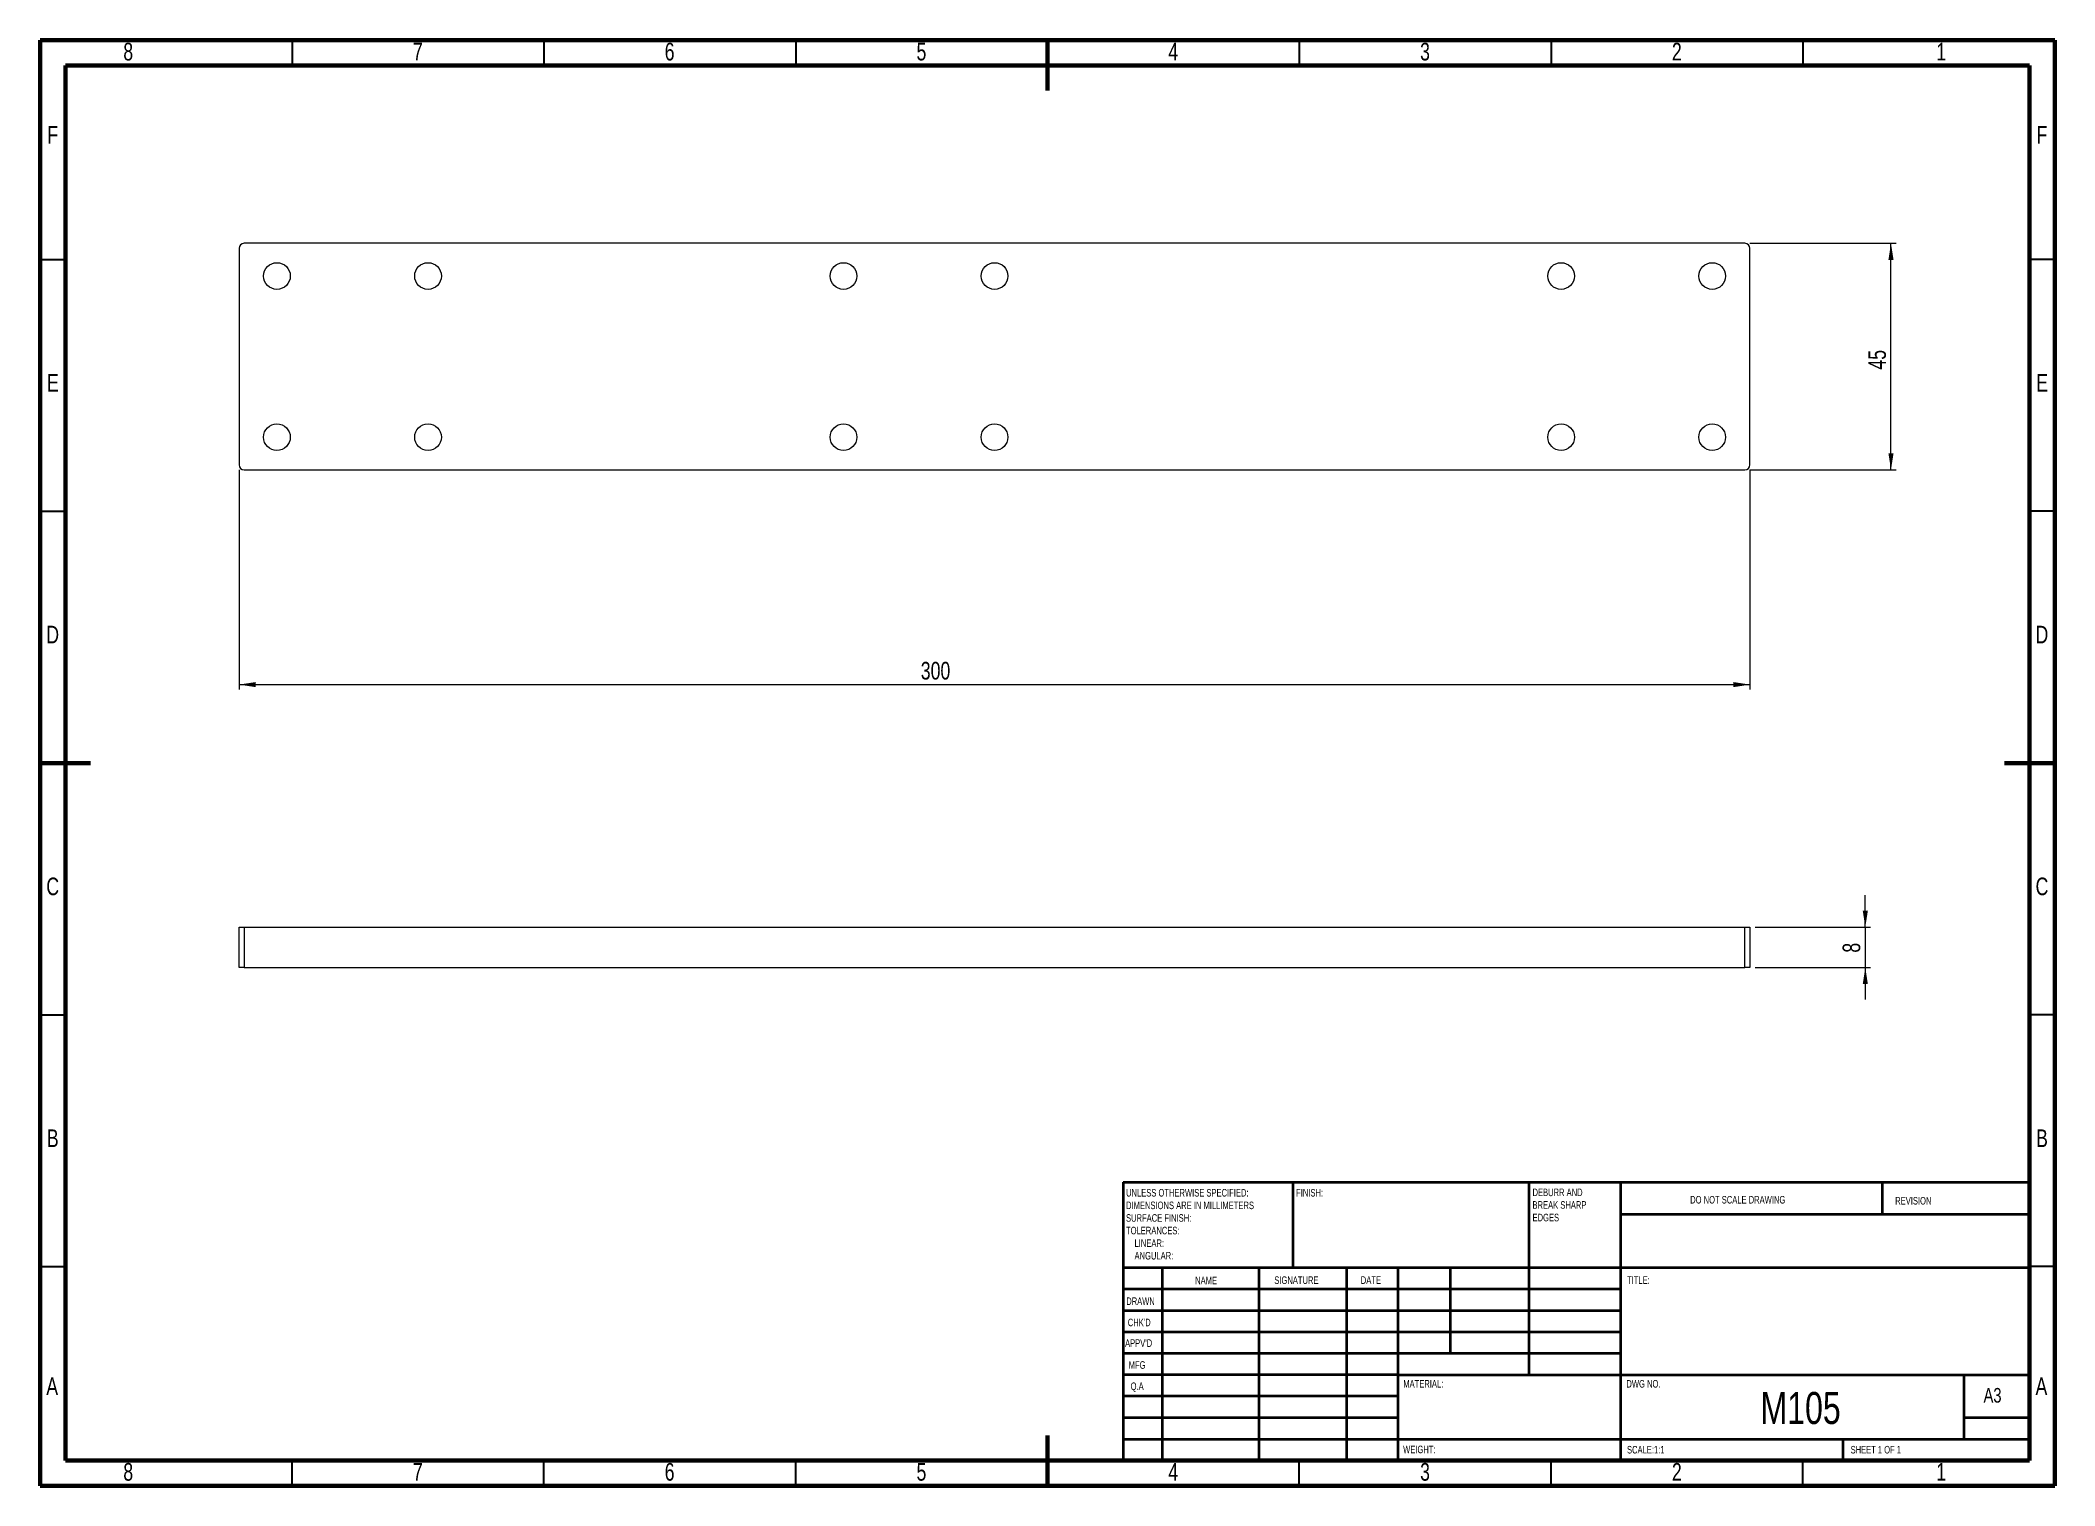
# Model space of a CAD drawing. Header units: millimetres. Extents: x 15 to 415, y 5 to 292.
import ezdxf

# ---------------------------------------------------------------- set-up
doc = ezdxf.new("R2010")
doc.units = ezdxf.units.MM
doc.styles.add('SLDTEXTSTYLE0', font='TXT', dxfattribs={"width": 0.75})
doc.styles.add('SLDTEXTSTYLE1', font='TXT', dxfattribs={"width": 0.686449})
doc.styles.add('SLDTEXTSTYLE2', font='TXT', dxfattribs={"width": 0.6875})
doc.dimstyles.new('SLDDIMSTYLE0', dxfattribs={"dimtxt": 3.5, "dimasz": 3.302, "dimexe": 0, "dimexo": 0.0625, "dimgap": 0.875, "dimtad": 1, "dimrnd": 1e-09, "dimzin": 12, "dimdsep": 46, "dimtxsty": 'SLDTEXTSTYLE0', "dimsah": 1, "dimcen": 0.09, "dimadec": 0, "dimazin": 3, "dimtfac": 1, "dimtofl": 0, "dimtmove": 0, "dimatfit": 3, "dimfxl": 0, "dimfrac": 2, "dimtolj": 1, "dimtzin": 12, "dimarcsym": 0})
doc.dimstyles.new('SLDDIMSTYLE1', dxfattribs={"dimtxt": 3.5, "dimasz": 3.302, "dimexe": 0, "dimexo": 0.0625, "dimgap": 0.875, "dimtad": 1, "dimrnd": 1e-09, "dimzin": 12, "dimdsep": 46, "dimtxsty": 'SLDTEXTSTYLE0', "dimsah": 1, "dimcen": 0.09, "dimadec": 0, "dimazin": 3, "dimtfac": 1, "dimtmove": 0, "dimatfit": 0, "dimfxl": 0, "dimfrac": 2, "dimtolj": 1, "dimtzin": 12, "dimarcsym": 0})

# ---------------------------------------------------------------- blocks, each defined once
blk = doc.blocks.new('SW_NOTE_0')
at = {"color": 0, "linetype": 'Continuous', "lineweight": 0, "char_height": 1.5, "attachment_point": 1, "style": 'SLDTEXTSTYLE0'}
for s, insert in [('UNLESS OTHERWISE SPECIFIED:', (0, 1.93)), ('SURFACE FINISH:', (0, -3.07)), ('DIMENSIONS ARE IN MILLIMETERS', (0, -0.57)), ('TOLERANCES:', (0, -5.57)), ('ANGULAR:', (1.69, -10.57)), ('LINEAR:', (1.69, -8.07))]:
    blk.add_mtext(s, dxfattribs=dict(at, insert=insert))
blk = doc.blocks.new('SW_NOTE_1')
at = {"color": 0, "linetype": 'Continuous', "lineweight": 0, "char_height": 1.5, "attachment_point": 1, "style": 'SLDTEXTSTYLE0'}
for s, insert in [('DEBURR AND', (0, 1.93)), ('BREAK SHARP', (0, -0.57)), ('EDGES', (0, -3.07))]:
    blk.add_mtext(s, dxfattribs=dict(at, insert=insert))
blk = doc.blocks.new('_D')
at = {"color": 7, "linetype": 'Continuous', "lineweight": 0}
for p, q in [((54.49, 206.69), (54.49, 163.07)), ((354.49, 206.69), (354.49, 163.07)), ((54.49, 164.07), (354.49, 164.07))]:
    blk.add_line(p, q, dxfattribs=at)
for points in [[(54.49, 164.07), (57.79, 163.56), (57.79, 164.57)], [(354.49, 164.07), (351.19, 164.57), (351.19, 163.56)]]:
    blk.add_solid(points, dxfattribs=at)
at = {"color": 7, "linetype": 'Continuous', "lineweight": 0, "insert": (189.84, 168.58), "char_height": 3.5, "attachment_point": 1, "style": 'SLDTEXTSTYLE0'}
blk.add_mtext('300', dxfattribs=at)
blk = doc.blocks.new('_D_1')
at = {"color": 7, "linetype": 'Continuous', "lineweight": 0}
for p, q in [((354.49, 251.69), (383.49, 251.69)), ((382.49, 206.69), (382.49, 251.69)), ((354.49, 206.69), (383.49, 206.69))]:
    blk.add_line(p, q, dxfattribs=at)
for points in [[(382.49, 251.69), (381.98, 248.39), (383, 248.39)], [(382.49, 206.69), (383, 210), (381.98, 210)]]:
    blk.add_solid(points, dxfattribs=at)
at = {"color": 7, "linetype": 'Continuous', "lineweight": 0, "insert": (377.98, 226.61), "char_height": 3.5, "attachment_point": 1, "rotation": 90, "style": 'SLDTEXTSTYLE0'}
blk.add_mtext('45', dxfattribs=at)
blk = doc.blocks.new('_D_2')
at = {"color": 7, "linetype": 'Continuous', "lineweight": 0}
for p, q in [((377.39, 115.89), (377.39, 122.24)), ((355.49, 115.89), (378.39, 115.89)), ((377.39, 115.89), (377.39, 107.89)), ((355.49, 107.89), (378.39, 107.89)), ((377.39, 107.89), (377.39, 101.54))]:
    blk.add_line(p, q, dxfattribs=at)
for points in [[(377.39, 115.89), (377.9, 119.19), (376.88, 119.19)], [(377.39, 107.89), (376.88, 104.59), (377.9, 104.59)]]:
    blk.add_solid(points, dxfattribs=at)
at = {"color": 7, "linetype": 'Continuous', "lineweight": 0, "insert": (372.88, 110.84), "char_height": 3.5, "attachment_point": 1, "rotation": 90, "style": 'SLDTEXTSTYLE0'}
blk.add_mtext('8', dxfattribs=at)

msp = doc.modelspace()

# ---------------------------------------------------------------- linework, layer by layer
at = {"color": 7, "linetype": 'Continuous', "lineweight": 60}
for p, q in [((15, 292), (415, 292)), ((15, 5), (15, 292)), ((215, 292), (215, 282)), ((415, 292), (415, 5)), ((20, 287), (410, 287)), ((20, 10), (20, 287)), ((410, 287), (410, 10)), ((15, 148.5), (25, 148.5)), ((415, 148.5), (405, 148.5)), ((410, 65.25), (410, 10)), ((215, 5), (215, 15)), ((410, 10), (20, 10)), ((410, 10), (222.8, 10)), ((415, 5), (15, 5))]:
    msp.add_line(p, q, dxfattribs=at)
at = {"color": 7, "linetype": 'Continuous', "lineweight": 30}
for p, q in [((65, 292), (65, 287)), ((115, 292), (115, 287)), ((165, 292), (165, 287)), ((265, 292), (265, 287)), ((315, 292), (315, 287)), ((365, 292), (365, 287)), ((15, 248.5), (20, 248.5)), ((415, 248.5), (410, 248.5)), ((15, 198.5), (20, 198.5)), ((415, 198.5), (410, 198.5)), ((15, 98.5), (20, 98.5)), ((415, 98.5), (410, 98.5)), ((15, 48.5), (20, 48.5)), ((415, 48.5), (410, 48.5)), ((65, 5), (65, 10)), ((115, 5), (115, 10)), ((165, 5), (165, 10)), ((265, 5), (265, 10)), ((315, 5), (315, 10)), ((365, 5), (365, 10))]:
    msp.add_line(p, q, dxfattribs=at)
at = {"color": 7, "linetype": 'Continuous', "lineweight": 15}
for p, q in [((54.49, 250.694), (54.49, 207.694)), ((353.49, 251.694), (55.49, 251.694)), ((354.49, 207.694), (354.49, 250.694)), ((55.49, 206.694), (353.49, 206.694)), ((54.49, 107.888), (54.49, 115.888)), ((54.49, 115.888), (55.49, 115.888)), ((55.49, 115.888), (55.49, 107.888)), ((55.49, 115.888), (353.49, 115.888)), ((353.49, 107.888), (353.49, 115.888)), ((353.49, 115.888), (354.49, 115.888)), ((354.49, 115.888), (354.49, 107.888)), ((55.49, 107.888), (54.49, 107.888)), ((55.49, 107.888), (353.49, 107.888)), ((354.49, 107.888), (353.49, 107.888))]:
    msp.add_line(p, q, dxfattribs=at)
at = {"color": 7, "linetype": 'Continuous', "lineweight": 40}
for p, q in [((230, 65.25), (410, 65.25)), ((230, 65.25), (230, 10)), ((263.8, 48.25), (263.8, 65.25)), ((310.6, 65.25), (310.6, 27)), ((328.8, 65.25), (328.8, 10)), ((380.8, 58.875), (380.8, 65.25)), ((410, 58.875), (328.8, 58.875)), ((410, 48.25), (230, 48.25)), ((237.8, 48.25), (237.8, 10)), ((256.991, 48.25), (256.991, 10)), ((274.399, 48.25), (274.399, 10)), ((284.6, 10), (284.6, 48.25)), ((295, 31.25), (295, 48.25)), ((328.8, 44), (230, 44)), ((328.8, 39.75), (230, 39.75)), ((328.8, 35.5), (230, 35.5)), ((328.8, 31.25), (230, 31.25)), ((284.6, 27), (230, 27)), ((284.6, 27), (410, 27)), ((397, 14.25), (397, 27)), ((284.6, 22.75), (230, 22.75)), ((284.6, 18.5), (230, 18.5)), ((410, 18.5), (397, 18.5)), ((230, 14.25), (410, 14.25)), ((373, 10), (373, 14.25))]:
    msp.add_line(p, q, dxfattribs=at)
at = {"color": 7, "linetype": 'Continuous', "lineweight": 15}
for centre in [(61.99, 245.194), (91.99, 245.194), (174.49, 245.194), (204.49, 245.194), (316.99, 245.194), (346.99, 245.194), (61.99, 213.194), (91.99, 213.194), (174.49, 213.194), (204.49, 213.194), (316.99, 213.194), (346.99, 213.194)]:
    msp.add_circle(centre, 2.65, dxfattribs=at)
for centre, start, end in [((55.49, 250.694), 90, 180), ((353.49, 250.694), 360, 90), ((55.49, 207.694), 180, 270), ((353.49, 207.694), 270, 0)]:
    msp.add_arc(centre, 1, start, end, dxfattribs=at)

# ---------------------------------------------------------------- block references
at = {"color": 7, "linetype": 'Continuous', "lineweight": 0}
for name, p in [('SW_NOTE_1', (311.309, 62.069)), ('SW_NOTE_0', (230.594, 61.987))]:
    msp.add_blockref(name, p, dxfattribs=at)

# ---------------------------------------------------------------- texts
for s, insert, char_height, attachment_point, style in [('8', (32.465, 291.5), 3.5, 2, 'SLDTEXTSTYLE0'), ('7', (89.965, 291.5), 3.5, 2, 'SLDTEXTSTYLE0'), ('6', (139.965, 291.5), 3.5, 2, 'SLDTEXTSTYLE0'), ('5', (189.965, 291.5), 3.5, 2, 'SLDTEXTSTYLE0'), ('4', (239.965, 291.5), 3.5, 2, 'SLDTEXTSTYLE0'), ('3', (289.965, 291.5), 3.5, 2, 'SLDTEXTSTYLE0'), ('2', (339.965, 291.5), 3.5, 2, 'SLDTEXTSTYLE0'), ('1', (392.465, 291.5), 3.5, 2, 'SLDTEXTSTYLE0'), ('F', (17.464, 275), 3.5, 2, 'SLDTEXTSTYLE0'), ('F', (412.464, 275), 3.5, 2, 'SLDTEXTSTYLE0'), ('E', (17.506, 225.75), 3.5, 2, 'SLDTEXTSTYLE0'), ('E', (412.506, 225.75), 3.5, 2, 'SLDTEXTSTYLE0'), ('D', (17.46, 175.75), 3.5, 2, 'SLDTEXTSTYLE0'), ('D', (412.46, 175.75), 3.5, 2, 'SLDTEXTSTYLE0'), ('C', (17.464, 125.75), 3.5, 2, 'SLDTEXTSTYLE0'), ('C', (412.464, 125.75), 3.5, 2, 'SLDTEXTSTYLE0'), ('B', (17.473, 75.75), 3.5, 2, 'SLDTEXTSTYLE0'), ('B', (412.473, 75.75), 3.5, 2, 'SLDTEXTSTYLE0'), ('FINISH:', (264.371, 63.919), 1.5, 1, 'SLDTEXTSTYLE0'), ('DO NOT SCALE DRAWING', (342.615, 62.533), 1.5, 1, 'SLDTEXTSTYLE0'), ('REVISION', (383.328, 62.335), 1.5, 1, 'SLDTEXTSTYLE0'), ('NAME', (244.322, 46.501), 1.5, 1, 'SLDTEXTSTYLE0'), ('SIGNATURE', (260.034, 46.562), 1.5, 1, 'SLDTEXTSTYLE0'), ('DATE', (277.215, 46.576), 1.5, 1, 'SLDTEXTSTYLE0'), ('TITLE:', (330.09, 46.576), 1.5, 1, 'SLDTEXTSTYLE0'), ('DRAWN', (230.643, 42.385), 1.5, 1, 'SLDTEXTSTYLE1'), ("CHK'D", (230.939, 38.162), 1.5, 1, 'SLDTEXTSTYLE0'), ("APPV'D", (230.402, 34.066), 1.5, 1, 'SLDTEXTSTYLE0'), ('MFG', (231.124, 29.716), 1.5, 1, 'SLDTEXTSTYLE0'), ('A', (17.36, 26.5), 3.5, 2, 'SLDTEXTSTYLE0'), ('Q.A', (231.509, 25.505), 1.5, 1, 'SLDTEXTSTYLE0'), ('MATERIAL:', (285.646, 25.986), 1.5, 1, 'SLDTEXTSTYLE0'), ('DWG NO.', (329.953, 25.986), 1.5, 1, 'SLDTEXTSTYLE0'), ('A3', (400.871, 24.406), 2.9104, 1, 'SLDTEXTSTYLE0'), ('A', (412.36, 26.5), 3.5, 2, 'SLDTEXTSTYLE0'), ('M105', (364.542, 23.607), 6.35, 2, 'SLDTEXTSTYLE0'), ('WEIGHT:', (285.618, 12.949), 1.4986, 1, 'SLDTEXTSTYLE0'), ('SCALE:1:1', (330.074, 12.9), 1.5, 1, 'SLDTEXTSTYLE0'), ('SHEET 1 OF 1', (374.478, 12.9), 1.5, 1, 'SLDTEXTSTYLE2'), ('8', (32.465, 9.5), 3.5, 2, 'SLDTEXTSTYLE0'), ('7', (89.965, 9.5), 3.5, 2, 'SLDTEXTSTYLE0'), ('6', (139.965, 9.5), 3.5, 2, 'SLDTEXTSTYLE0'), ('5', (189.965, 9.5), 3.5, 2, 'SLDTEXTSTYLE0'), ('4', (239.965, 9.5), 3.5, 2, 'SLDTEXTSTYLE0'), ('3', (289.965, 9.5), 3.5, 2, 'SLDTEXTSTYLE0'), ('2', (339.965, 9.5), 3.5, 2, 'SLDTEXTSTYLE0'), ('1', (392.465, 9.5), 3.5, 2, 'SLDTEXTSTYLE0')]:
    msp.add_mtext(s, dxfattribs=dict(at, insert=insert, char_height=char_height, attachment_point=attachment_point, style=style))

# ---------------------------------------------------------------- dimensions: what is measured, and where the dimension line sits
for base, p1, p2, angle, dimstyle, picture, middle in [((382.49, 251.694), (353.49, 206.694), (353.49, 251.694), 90, 'SLDDIMSTYLE0', '_D_1', (382.49, 229.194)), ((354.49, 164.066), (54.49, 207.694), (354.49, 207.694), 0, 'SLDDIMSTYLE0', '_D', (193.714, 164.066)), ((377.388, 107.888), (354.49, 115.888), (354.49, 107.888), 90, 'SLDDIMSTYLE1', '_D_2', (377.388, 112.133))]:
    dim = msp.add_linear_dim(base=base, p1=p1, p2=p2, angle=angle, dimstyle=dimstyle, dxfattribs=at)
    dim.commit()
    dim.dimension.update_dxf_attribs({"geometry": picture, "text_midpoint": middle, "dimtype": 160})

doc.saveas('drawing.dxf')
